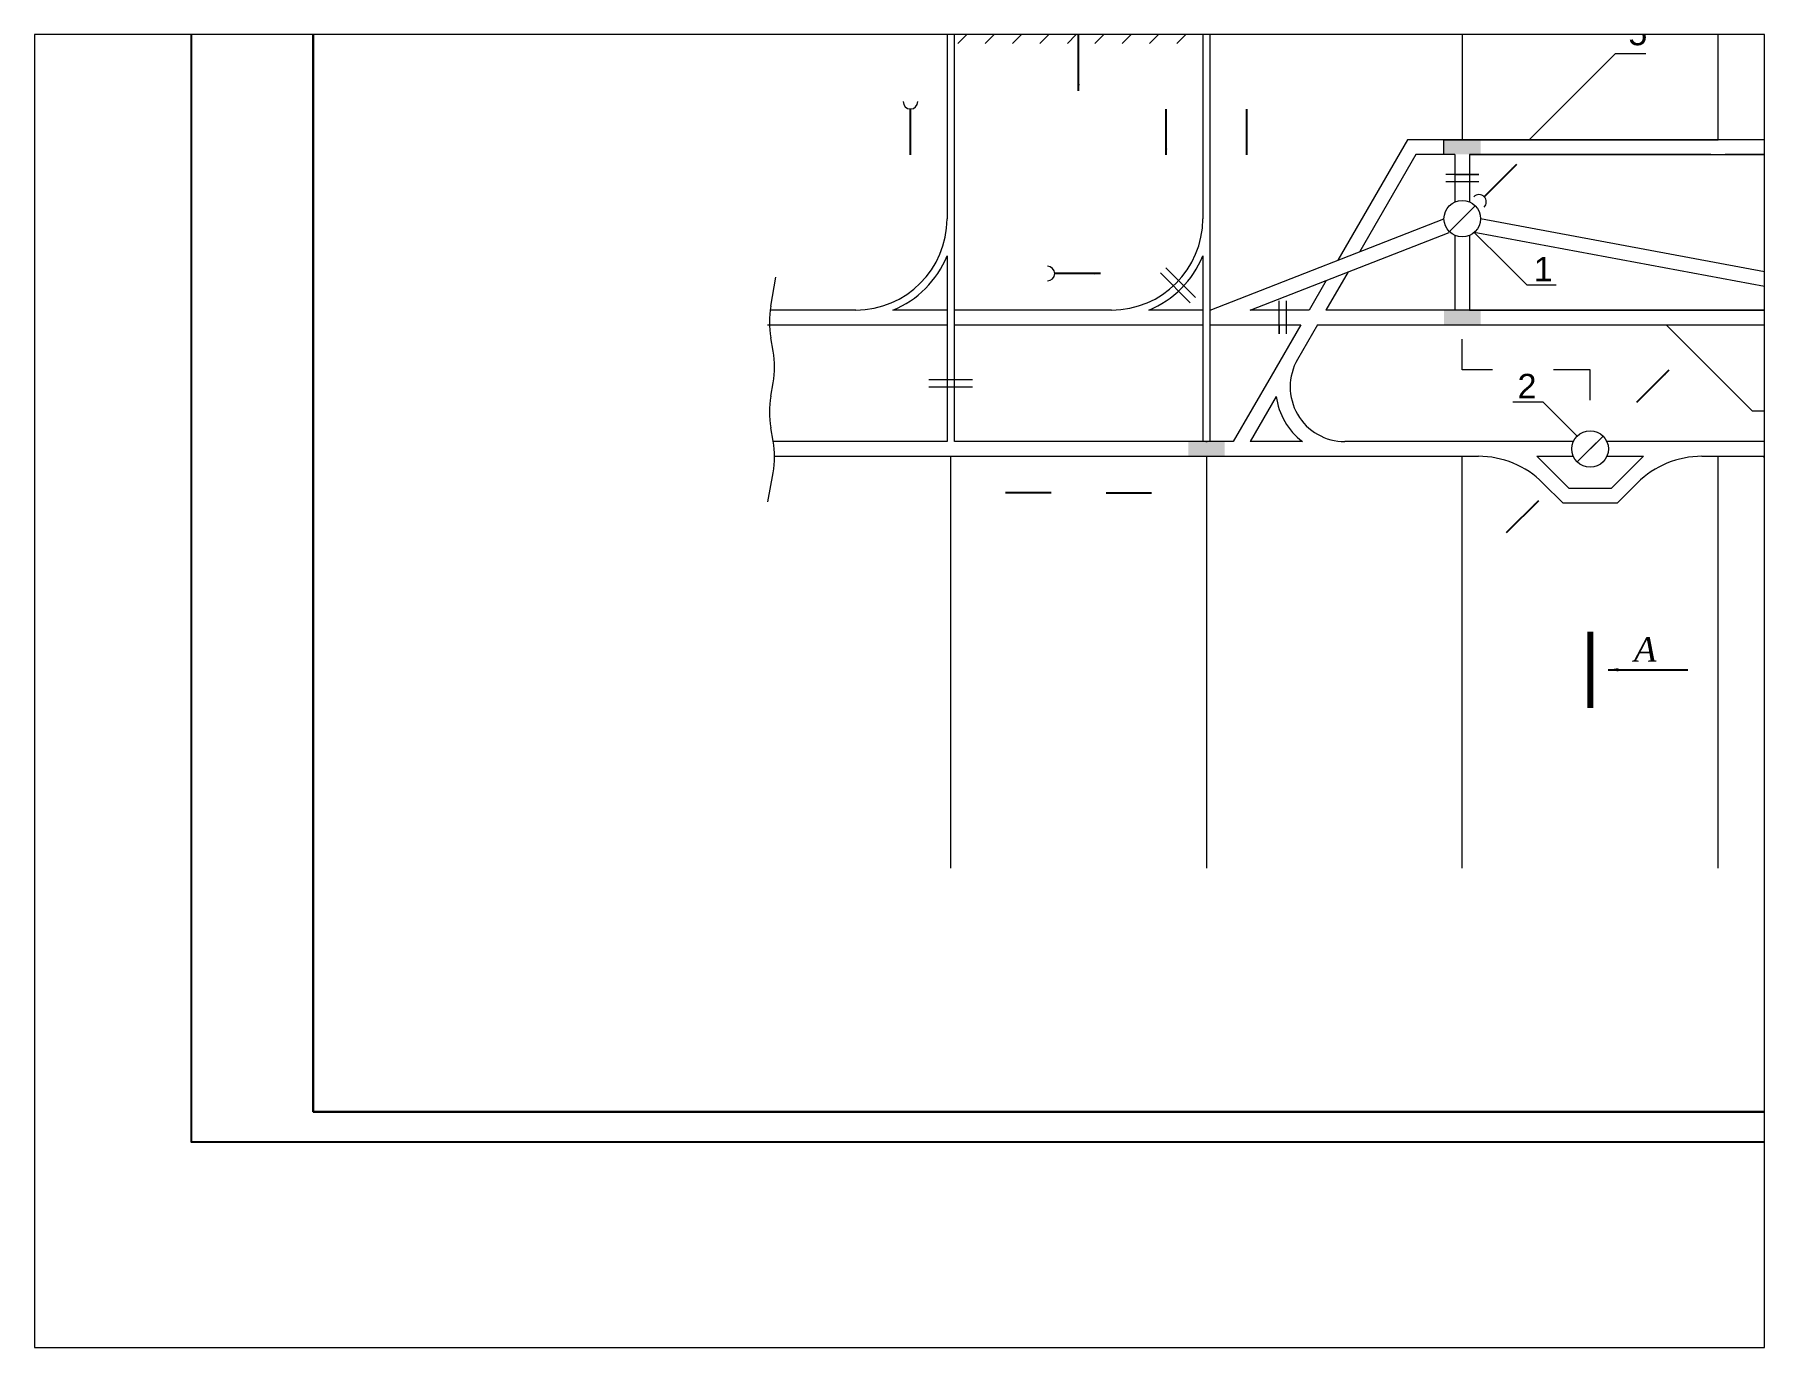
# Paper-space layout 'Лист1' of a CAD drawing. Header units: millimetres. Extents: x 26 to 231, y 20 to 176.
# The model-space entities are those that its viewports show. They can reach past a viewport. Long polylines and large blocks are cut down to what shows.
import ezdxf

# ---------------------------------------------------------------- set-up
doc = ezdxf.new("R2010")
doc.units = ezdxf.units.MM
doc.linetypes.add('ACAD_ISO02W100', pattern=[15, 12, -3])
doc.layers.get('0').update_dxf_attribs({"lineweight": 9})
doc.layers.add('osnovni', color=90, linetype='Continuous', lineweight=30)
doc.layers.add('Форматка', color=7, linetype='Continuous', lineweight=20)
doc.styles.add('ISO Proportional', font='ARIALUNI.TTF')
doc.styles.get("Standard").update_dxf_attribs({"font": 'txt.shx'})
doc.dimstyles.new('DIN', dxfattribs={"dimtxt": 3, "dimasz": 5, "dimexe": 1.25, "dimexo": 0.625, "dimtad": 1, "dimtih": 1, "dimdec": 4, "dimdsep": 46, "dimlunit": 6, "dimtxsty": 'Standard', "dimcen": 2.5, "dimadec": 0, "dimazin": 0, "dimtfac": 1, "dimtdec": 4, "dimtmove": 0, "dimatfit": 3, "dimfxl": 1, "dimtvp": 1, "dimtolj": 1, "dimtzin": 0, "dimarcsym": 0})
doc.dimstyles.new('ISO-25', dxfattribs={"dimtxt": 2.5, "dimasz": 2.5, "dimexe": 1.25, "dimexo": 0.625, "dimtad": 1, "dimtxsty": 'Standard', "dimcen": 2.5, "dimadec": 0, "dimazin": 0, "dimtfac": 1, "dimtmove": 0, "dimatfit": 3, "dimfxl": 1, "dimarcsym": 0})

msp = doc.modelspace()

# ---------------------------------------------------------------- linework, layer by layer
at = {"linetype": 'ACAD_ISO02W100'}
for p, q in [((697.716, 687.242), (697.716, 568.487)), ((823.716, 568.487), (823.716, 687.242)), ((697.716, 568.487), (823.716, 568.487)), ((571.356, 419.803), (572.076, 419.803)), ((445.716, 209.754), (445.716, 412.603)), ((445.716, 412.603), (571.716, 412.603)), ((571.716, 412.603), (571.716, 209.754)), ((697.716, 209.754), (697.716, 412.603)), ((734.468, 412.603), (752.468, 412.603)), ((768.965, 412.603), (786.965, 412.603)), ((823.716, 209.754), (823.716, 412.603))]:
    msp.add_line(p, q, dxfattribs=at)
for p, q in [((443.916, 642.103), (443.916, 529.603)), ((447.516, 419.803), (447.516, 642.103)), ((569.916, 646.401), (569.916, 529.603)), ((573.517, 419.803), (573.517, 646.401)), ((447.516, 484.603), (447.516, 628.603)), ((461.916, 628.603), (449.189, 615.875)), ((475.416, 628.603), (462.689, 615.875)), ((488.916, 628.603), (476.189, 615.875)), ((502.416, 628.603), (489.689, 615.875)), ((515.916, 628.603), (503.189, 615.875)), ((529.416, 628.603), (516.689, 615.875)), ((542.916, 628.603), (530.189, 615.875)), ((556.416, 628.603), (543.689, 615.875)), ((569.916, 628.603), (557.189, 615.875)), ((730.716, 568.487), (773.143, 610.914)), ((773.143, 610.914), (788.143, 610.914)), ((670.716, 568.487), (636.487, 509.201)), ((850.716, 568.487), (670.716, 568.487)), ((688.716, 568.487), (706.716, 568.487)), ((688.716, 561.287), (688.716, 568.487)), ((893.26, 494.8), (850.716, 568.487)), ((674.873, 561.287), (647.222, 513.394)), ((694.116, 561.287), (674.873, 561.287)), ((694.116, 561.287), (694.116, 537.851)), ((701.316, 561.287), (846.56, 561.287)), ((820.116, 561.287), (701.316, 561.287)), ((701.316, 561.287), (701.316, 537.851)), ((846.56, 561.287), (827.316, 561.287)), ((883.942, 496.538), (846.56, 561.287)), ((705.816, 551.369), (689.616, 551.369)), ((705.816, 547.769), (689.616, 547.769)), ((694.116, 551.369), (705.816, 551.369)), ((573.516, 484.603), (688.716, 529.603)), ((691.336, 523.222), (704.08, 535.967)), ((697.716, 529.603), (691.336, 523.222)), ((947.916, 484.603), (706.716, 529.603)), ((593.305, 484.603), (691.336, 522.896)), ((694.116, 521.354), (694.116, 484.603)), ((694.116, 521.354), (694.116, 521.354)), ((701.316, 521.354), (701.316, 484.603)), ((705.396, 522.525), (703.664, 522.848)), ((703.664, 522.848), (718.513, 507.999)), ((908.659, 484.603), (705.396, 522.525)), ((443.916, 511.246), (443.916, 419.803)), ((549.1, 502.874), (563.737, 488.237)), ((551.645, 505.42), (566.282, 490.783)), ((569.916, 511.246), (569.916, 419.803)), ((641.46, 503.413), (630.6, 484.603)), ((718.513, 507.999), (724.877, 501.635)), ((357.094, 486.55), (359.624, 500.894)), ((630.725, 499.22), (622.286, 484.603)), ((724.877, 501.635), (729.467, 497.045)), ((729.467, 497.045), (743.981, 497.045)), ((607.523, 484.603), (607.523, 489.103)), ((611.123, 484.603), (611.123, 489.103)), ((398.916, 484.603), (356.751, 484.603)), ((398.916, 484.603), (356.751, 484.603)), ((398.916, 484.603), (356.751, 484.603)), ((443.916, 484.603), (417.273, 484.603)), ((443.916, 484.603), (417.273, 484.603)), ((443.916, 484.603), (417.273, 484.603)), ((524.916, 484.603), (447.516, 484.603)), ((524.916, 484.603), (447.516, 484.603)), ((524.916, 484.603), (447.516, 484.603)), ((569.916, 484.603), (543.273, 484.603)), ((569.916, 484.603), (543.273, 484.603)), ((569.916, 484.603), (543.273, 484.603)), ((622.286, 484.603), (593.305, 484.603)), ((622.286, 484.603), (593.305, 484.603)), ((618.129, 477.403), (603.517, 452.095)), ((607.523, 472.903), (607.523, 484.603)), ((607.523, 477.403), (607.523, 472.903)), ((611.123, 472.903), (611.123, 484.603)), ((626.443, 477.403), (616.57, 460.303)), ((890.833, 484.603), (630.6, 484.603)), ((694.116, 484.603), (630.6, 484.603)), ((850.716, 484.603), (670.716, 484.603)), ((701.316, 484.603), (886.2, 484.603)), ((820.116, 484.603), (701.316, 484.603)), ((798.153, 477.403), (840.58, 434.976)), ((886.2, 484.603), (827.316, 484.603)), ((358.246, 464.391), (357.094, 470.921)), ((697.716, 455.203), (697.716, 470.203)), ((603.517, 452.095), (584.873, 419.803)), ((712.704, 455.203), (697.716, 455.203)), ((760.716, 455.203), (742.751, 455.203)), ((760.716, 440.203), (760.716, 455.203)), ((357.094, 442.233), (358.246, 448.763)), ((434.916, 450.403), (456.516, 450.403)), ((434.916, 446.803), (456.516, 446.803)), ((606.074, 442.124), (593.187, 419.803)), ((737.619, 439.301), (722.619, 439.301)), ((754.353, 422.567), (737.619, 439.301)), ((840.58, 434.976), (855.58, 434.976)), ((358.246, 420.075), (357.094, 426.605)), ((767.08, 422.567), (754.353, 409.839)), ((760.716, 416.203), (767.08, 422.567)), ((358.928, 412.603), (705.646, 412.603)), ((734.468, 412.603), (752.468, 412.603)), ((734.468, 412.603), (750.378, 396.693)), ((768.965, 412.603), (786.965, 412.603)), ((786.965, 412.603), (771.055, 396.693)), ((815.787, 412.603), (1162.765, 412.603)), ((845.787, 412.603), (888.213, 370.176)), ((355.716, 390.103), (358.246, 404.447)), ((737.466, 399.422), (747.395, 389.493)), ((771.055, 396.693), (750.378, 396.693)), ((783.967, 399.422), (774.038, 389.493)), ((774.038, 389.493), (747.395, 389.493))]:
    msp.add_line(p, q)
at = {"lineweight": 80}
msp.add_line((760.716, 326.203), (760.716, 288.703), dxfattribs=at)
for points in [[(355.481, 477.403), (443.916, 477.403)], [(355.481, 477.403), (443.916, 477.403)], [(447.516, 477.403), (569.916, 477.403)], [(447.516, 477.403), (569.916, 477.403)], [(447.516, 477.403), (569.916, 477.403)], [(573.517, 477.403), (618.129, 477.403)], [(573.517, 477.403), (618.129, 477.403)], [(573.517, 477.403), (618.129, 477.403)], [(626.443, 477.403), (894.99, 477.403)], [(626.443, 477.403), (894.99, 477.403)], [(626.443, 477.403), (701.316, 477.403)], [(701.316, 477.403), (894.99, 477.403)], [(443.916, 419.803), (358.293, 419.803)], [(584.873, 419.803), (447.516, 419.803)], [(530.116, 419.803), (447.516, 419.803)], [(584.873, 419.803), (530.116, 419.803)], [(618.961, 419.803), (593.187, 419.803)], [(618.961, 419.803), (593.187, 419.803)], [(752.468, 419.803), (639.953, 419.803)], [(752.468, 419.803), (639.953, 419.803)], [(881.48, 419.803), (768.965, 419.803)], [(881.48, 419.803), (768.965, 419.803)]]:
    msp.add_lwpolyline(points)
for centre in [(697.716, 529.603), (760.716, 416.203)]:
    msp.add_circle(centre, 9)
for centre, radius, start, end in [((425.916, 587.261), 3.6, 180, 0), ((705.967, 537.854), 3.6, 315, 135), ((398.916, 529.603), 45, 270, 0), ((524.916, 529.603), 45, 270, 0), ((398.916, 529.603), 48.6, 292.191607, 337.808393), ((493.394, 502.603), 3.6, 270, 90), ((524.916, 529.603), 48.6, 292.191607, 337.808393), ((401.411, 478.735), 45, 170, 190), ((313.929, 456.577), 45, 350, 10), ((639.953, 446.803), 27, 150, 270), ((401.411, 434.419), 45, 170, 190), ((639.953, 446.803), 34.2, 187.863646, 232.136354), ((313.929, 412.261), 45, 350, 10), ((705.646, 367.603), 45, 45, 90), ((815.787, 367.603), 45, 90, 135)]:
    msp.add_arc(centre, radius, start, end)
for points in [[(688.716, 561.287), (688.716, 568.487), (706.716, 561.287), (706.716, 568.487)], [(688.716, 477.403), (688.716, 484.603), (706.716, 477.403), (706.716, 484.603)], [(562.717, 412.601), (562.717, 419.801), (580.717, 412.601), (580.717, 419.801)]]:
    msp.add_solid(points)
at = {"layer": 'Форматка', "color": 1, "lineweight": 25}
msp.add_lwpolyline([(2591.683, 74.781), (71.683, 74.781), (71.683, 1856.781), (2591.683, 1856.781)], close=True, dxfattribs=at)
at = {"layer": 'Форматка', "lineweight": 30}
msp.add_lwpolyline([(2576.683, 89.781), (131.683, 89.781), (131.683, 1841.781), (2576.683, 1841.781)], close=True, dxfattribs=at)

# ---------------------------------------------------------------- texts
at = {"char_height": 12, "attachment_point": 1, "style": 'ISO Proportional'}
for s, insert, width in [('5', (779.562, 627.045), 15.94411), ('1', (732.989, 510.826), 9.9684), ('2', (724.973, 453.198), 14.3598), ('4', (848.163, 448.583), 13.8513), ('{\\fTimes New Roman|b0|i1|c0|p18;A}', (782.309, 323.443), 21.4083)]:
    msp.add_mtext(s, dxfattribs=dict(at, insert=insert, width=width))

# ---------------------------------------------------------------- leaders
for points, dimstyle, override in [([(508.716, 592.535), (508.716, 628.603)], 'ISO-25', {"dimasz": 3.5, "dimgap": 0.625, "dimtad": 0}), ([(425.916, 561.103), (425.916, 583.661)], 'ISO-25', {"dimasz": 3, "dimgap": 0.625, "dimtad": 0}), ([(551.917, 561.103), (551.917, 583.593)], 'ISO-25', {"dimasz": 3, "dimgap": 0.625, "dimtad": 0}), ([(591.517, 583.603), (591.517, 561.088)], 'ISO-25', {"dimasz": 3, "dimgap": 0.625, "dimtad": 0}), ([(724.445, 556.332), (708.513, 540.399)], 'ISO-25', {"dimasz": 3, "dimgap": 0.625, "dimtad": 0}), ([(519.516, 502.603), (496.994, 502.603)], 'ISO-25', {"dimasz": 3, "dimgap": 0.625, "dimtad": 0}), ([(799.469, 454.955), (783.614, 439.1)], 'ISO-25', {"dimasz": 3, "dimgap": 0.625, "dimtad": 0}), ([(495.174, 394.603), (472.716, 394.603)], 'ISO-25', {"dimasz": 3, "dimgap": 0.625, "dimtad": 0}), ([(522.241, 394.603), (544.716, 394.603)], 'ISO-25', {"dimasz": 3, "dimgap": 0.625, "dimtad": 0}), ([(735.228, 390.714), (719.341, 374.827)], 'ISO-25', {"dimasz": 3, "dimgap": 0.625, "dimtad": 0}), ([(769.659, 307.453), (808.778, 307.453)], 'DIN', {"dimgap": 0.625, "dimtad": 0})]:
    msp.add_leader(points, dimstyle=dimstyle, override=override)

psp = doc.layouts.new('Лист1')

# ---------------------------------------------------------------- viewports
at = {"layer": 'osnovni'}
psp.add_viewport(center=(128.5, 97.5), size=(205.6, 156), view_center_point=(420.5, 297), view_height=646.56467, dxfattribs=at)

doc.saveas('drawing.dxf')
